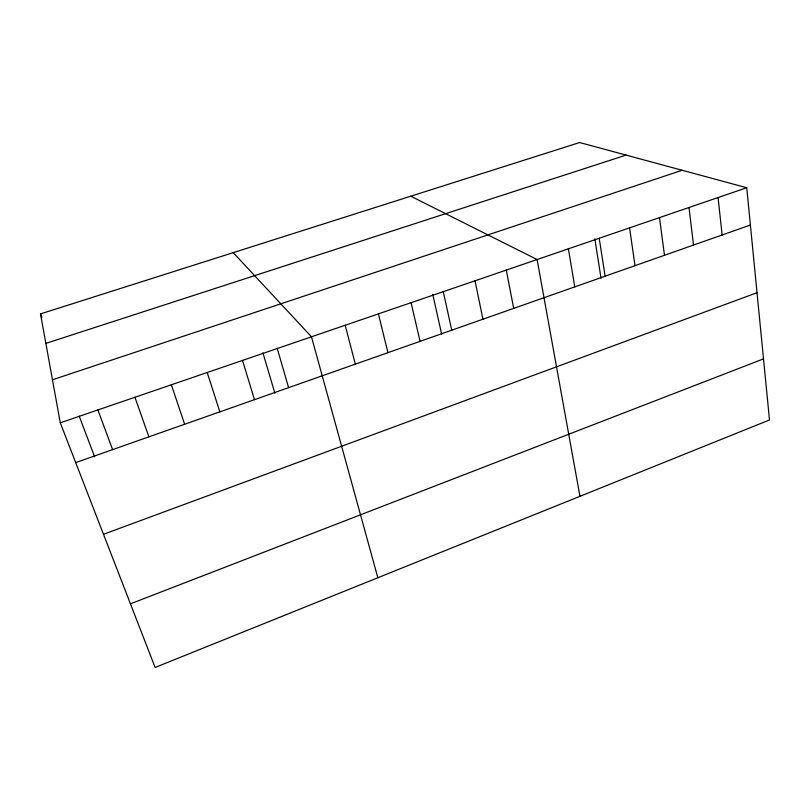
<?xml version="1.0" encoding="UTF-8"?>
<svg xmlns="http://www.w3.org/2000/svg" width="810" height="810" viewBox="0 0 810 810"><rect width="100%" height="100%" fill="white"/><g stroke="black" fill="none" stroke-linecap="round" stroke-linejoin="round"><path stroke-width="1.21" d="M130.44 603.835L763.506 358.881M103.498 534.296L757.016 292.704M75.715 462.611L750.384 225.038M60.284 422.83L746.729 187.738L769.5 419.955L155.115 667.47L60.284 422.83L40.5 313.905L579.646 142.53L746.729 187.738M52.468 379.789L682.162 170.272M45.856 343.399L626.11 155.095M410.771 196.202L537.101 259.534L579.95 496.317M233.219 252.639L311.485 336.798L377.845 577.743M40.5 313.905L41.826 317.399M79.238 416.148L94.618 456.759M97.899 409.941L112.6 449.631M134.916 397.264L148.908 436.843M171.345 384.791L184.65 424.258M207.208 372.509L219.844 411.865M242.504 360.42L254.492 399.664M262.926 352.866L274.904 393.245M277.263 348.523L288.613 387.646M345.182 325.255L355.337 364.156M378.381 313.885L387.95 352.664M411.075 302.687L420.086 341.354M432.732 294.324L441.683 334.317M443.283 291.661L451.747 330.207M475.014 280.797L482.952 319.211M506.291 270.084L513.702 308.387M568.387 248.822L574.786 286.872M594.823 238.849L601.03 278.195M599.208 238.261L605.121 276.2M629.572 227.863L635.01 265.67M659.502 217.617L664.473 255.292M688.996 207.512L693.522 245.065M718.065 197.559L722.155 234.981"/></g></svg>
